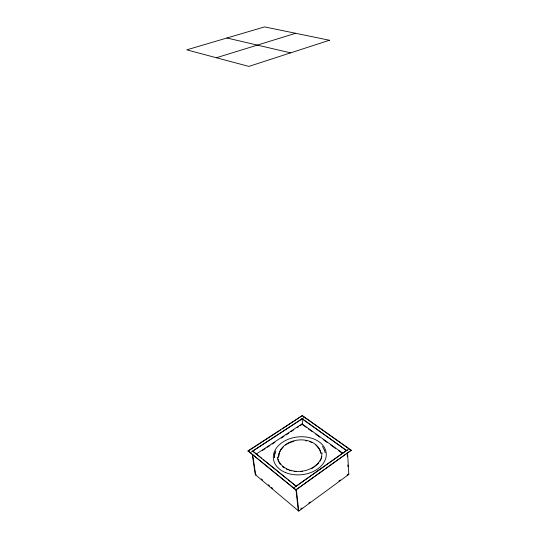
<?xml version="1.0" encoding="UTF-8"?>
<svg xmlns="http://www.w3.org/2000/svg" width="538" height="538" viewBox="0 0 538 538"><rect width="100%" height="100%" fill="white"/><g stroke="black" fill="none" stroke-linecap="round" stroke-linejoin="round"><path stroke-width="0.81" d="M274.367 457.697L274.454 455.404L275.799 450.898M274.313 457.313L274.884 452.74M321.69 456.775C316.028 474.556 284.481 477.105 277.769 458.988M321.085 459.17L321.724 457.165L321.906 452.754L321.939 453.137M320.103 461.12L320.762 459.815M280.433 450.42L279.04 453.48L278.59 457.293C279.209 436.782 316.499 433.083 320.877 453.238L319.767 449.58L315.833 444.886M280.775 449.822L283.661 446.533M318.792 462.989L313.089 467.784M298.812 510.347L298.294 510.723L295.9 489.089M300.675 508.975L302.033 507.986M308.805 503.03L310.157 502.035M338.879 481.012L340.231 480.017M346.997 475.067L348.348 474.079L348.806 474.415L298.745 511.1L255.288 474.657L252.255 454.348M295.819 489.97L351.247 450.245L302.322 415.585L248.038 450.878L295.819 489.97L351.247 450.245M288.368 479.93L296.156 486.217L346.983 450.178L347.454 450.514M256.189 474.657L255.691 474.993L252.665 454.677M256.014 454.18L302.074 423.897L342.901 453.285M262.362 450.528L265.153 448.692M267.245 447.313L270.036 445.477M272.127 444.099L274.918 442.263M281.192 438.134L283.983 436.298M286.075 434.926L288.866 433.09M290.957 431.711L293.748 429.875M297.238 427.582L298.63 426.668M300.029 425.746L302.121 424.368L302.074 423.897M261.777 458.43L252.699 451.093L302.551 418.537M248.072 451.12L280.775 429.849M282.168 428.947L302.322 415.585M285.476 445.094L287.514 443.816M311.294 468.719L312.491 468.094M288.254 443.446L289.726 442.72M290.318 442.492L293.95 441.295M216.37 57.741L295.638 33.289M300.453 471.57L302.598 471.362M294.078 471.389L296.182 471.584M305.497 440.696L306.741 440.918M226.928 38.003L290.601 52.865M289.437 470.299L291.361 470.878M309.733 441.685L311.959 442.552M286.411 469.109L288.2 469.862M302.349 415.82L348.9 448.82L293.513 488.094M349.492 449.237L351.26 450.488M302.08 418.846L346.499 450.521L302.06 418.604L302.652 424.67M302.121 424.368L306.203 427.306M308.24 428.779L312.322 431.718M315.725 434.166L319.801 437.112M323.204 439.559L327.286 442.498M330.688 444.946L335.45 448.376M338.846 450.824L342.249 453.278M282.349 466.473L284.252 467.892M263.075 459.479L287.07 478.881M248.038 450.878L295.792 489.721M261.28 478.914L262.551 479.983M268.28 484.778L269.551 485.841M271.455 487.441L272.732 488.504M280.298 464.307L278.449 461.308L277.487 457.004L277.534 457.394M322.504 446.419L324.622 450.595M324.589 450.212L325.107 452.835M250.109 452.781L304.441 417.306M252.699 451.093L296.156 486.217M296.364 489.466L298.745 511.1M347.266 455.121L347.36 456.769M347.83 465.014L347.925 466.661M347.588 452.989L348.806 474.415M329.478 40.256L248.865 66.403L186.74 49.846L264.588 26.9L329.478 40.256M285.779 472.673A26.564 18.985 -5.9 0 0 326.263 455.121A26.564 18.985 -5.9 0 0 287.312 439.654A26.564 18.985 -5.9 0 0 285.779 472.673"/></g></svg>
